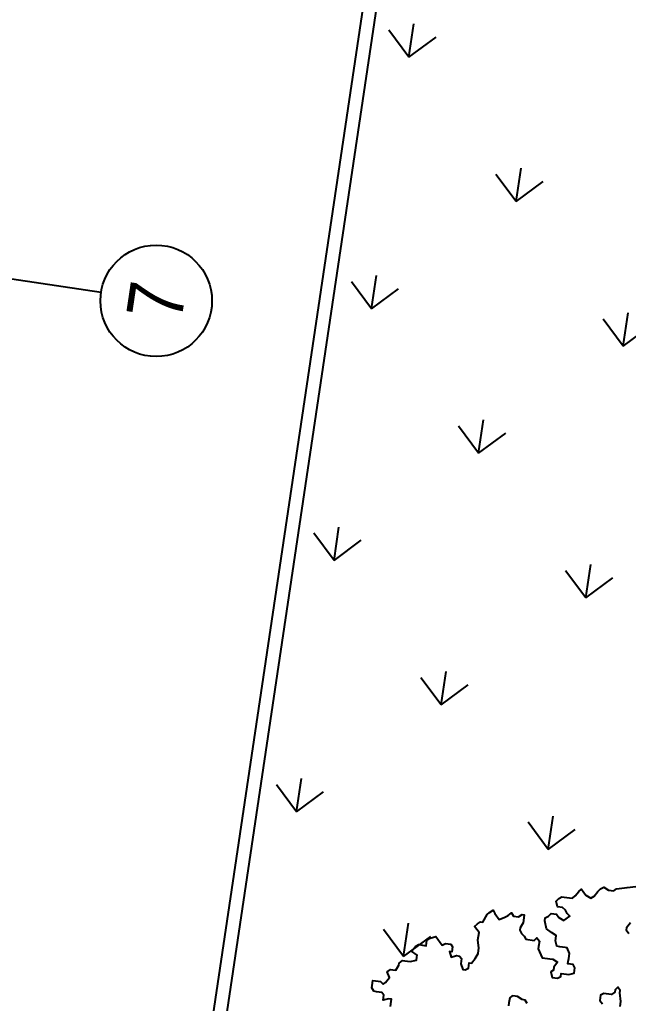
# Model space of a CAD drawing. Header units: millimetres. Extents: x 338 to 506, y 179 to 335.
# Drawn here: x 461.17 to 468.05, y 252.2 to 263.32 of the extents above; entities that cross this region are included whole.
import ezdxf
from ezdxf.enums import TextEntityAlignment as Align

# ---------------------------------------------------------------- set-up
doc = ezdxf.new("R2010")
doc.units = ezdxf.units.MM
doc.linetypes.add('CENTER', pattern=[2, 1.25, -0.25, 0.25, -0.25])
doc.linetypes.add('DASHED2', pattern=[0.375, 0.25, -0.125])
for name, color, linetype in [('ANDEN', 251, 'Continuous'), ('ARBOL-TOP', 3, 'Continuous'), ('EJES_DE_COLUMNA', 255, 'DASHED2'), ('MUROS', 32, 'Continuous')]:
    doc.layers.add(name, color=color, linetype=linetype)
doc.styles.add('TECHNIC', font='txt')

# ---------------------------------------------------------------- blocks, each defined once
blk = doc.blocks.new('*X965')
at = {"color": 0}
for p, q in [((82.329, 32.933), (82.598, 33.203)), ((85.202, 32.933), (85.472, 33.203)), ((88.076, 32.933), (88.345, 33.203)), ((90.95, 32.933), (91.219, 33.203)), ((82.329, 32.933), (82.598, 32.664)), ((82.329, 32.933), (82.71, 32.933)), ((85.202, 32.933), (85.472, 32.664)), ((85.202, 32.933), (85.583, 32.933)), ((88.076, 32.933), (88.345, 32.664)), ((88.076, 32.933), (88.457, 32.933)), ((90.95, 32.933), (91.219, 32.664)), ((90.95, 32.933), (91.331, 32.933)), ((80.892, 31.496), (81.161, 31.766)), ((83.765, 31.496), (84.035, 31.766)), ((86.639, 31.496), (86.909, 31.766)), ((89.513, 31.496), (89.782, 31.766)), ((80.892, 31.496), (81.161, 31.227)), ((80.892, 31.496), (81.273, 31.496)), ((83.765, 31.496), (84.035, 31.227)), ((83.765, 31.496), (84.146, 31.496)), ((86.639, 31.496), (86.909, 31.227)), ((86.639, 31.496), (87.02, 31.496)), ((89.513, 31.496), (89.782, 31.227)), ((89.513, 31.496), (89.894, 31.496)), ((82.329, 30.059), (82.598, 30.329)), ((85.202, 30.059), (85.472, 30.329)), ((88.076, 30.059), (88.345, 30.329)), ((82.329, 30.059), (82.598, 29.79)), ((82.329, 30.059), (82.71, 30.059)), ((85.202, 30.059), (85.472, 29.79)), ((85.202, 30.059), (85.583, 30.059)), ((88.076, 30.059), (88.345, 29.79)), ((88.076, 30.059), (88.457, 30.059))]:
    blk.add_line(p, q, dxfattribs=at)
blk = doc.blocks.new('ARBOLITO')
at = {"linetype": 'ByBlock'}
for points in [[(461.8868, 69.3771), (461.8868, 69.3917), (461.8868, 69.3979), (461.8785, 69.3979), (461.864, 69.3917), (461.864, 69.4062), (461.8577, 69.4124), (461.8432, 69.4124), (461.8349, 69.4124), (461.8286, 69.4207), (461.8286, 69.427), (461.8286, 69.4415), (461.8432, 69.4415), (461.8494, 69.4415), (461.8577, 69.4353), (461.864, 69.4415), (461.8723, 69.4561), (461.864, 69.4706), (461.8723, 69.4789), (461.8785, 69.4789), (461.8868, 69.4789), (461.8931, 69.4935), (461.8931, 69.4997), (461.9014, 69.508), (461.9076, 69.508), (461.9221, 69.508), (461.9388, 69.5143), (461.9388, 69.5226), (461.9388, 69.5288), (461.9221, 69.5371), (461.9305, 69.5517), (461.9388, 69.5579), (461.945, 69.5579), (461.9595, 69.5579), (461.9595, 69.5724), (461.9679, 69.5807), (461.9824, 69.587), (461.9886, 69.5807), (461.997, 69.5724), (462.0032, 69.5662), (462.0115, 69.5724), (462.026, 69.5724), (462.0323, 69.5662), (462.0323, 69.5517), (462.026, 69.5517), (462.0323, 69.5371), (462.0468, 69.5433), (462.0551, 69.5433), (462.0614, 69.5371), (462.0614, 69.5226), (462.0697, 69.508), (462.0759, 69.508), (462.0842, 69.5143), (462.0842, 69.5288), (462.0905, 69.5288), (462.0988, 69.5433), (462.105, 69.5579), (462.105, 69.5662), (462.105, 69.5724), (462.0988, 69.5953), (462.0988, 69.6161), (462.0842, 69.6306), (462.0905, 69.6389), (462.0988, 69.6452), (462.105, 69.6452), (462.1133, 69.668), (462.1195, 69.6742), (462.1279, 69.6826), (462.1341, 69.6742), (462.1486, 69.6597), (462.1632, 69.668), (462.1715, 69.6742), (462.1798, 69.6826), (462.186, 69.6742), (462.2006, 69.6742), (462.2089, 69.6826), (462.2151, 69.6826), (462.2151, 69.6742), (462.2151, 69.6597), (462.2089, 69.6452), (462.2089, 69.6389), (462.2151, 69.6306), (462.2234, 69.6244), (462.2297, 69.6161), (462.2525, 69.6161), (462.2588, 69.6244), (462.2671, 69.6161), (462.2671, 69.6015), (462.2671, 69.5953), (462.2816, 69.5724), (462.2962, 69.5724), (462.3024, 69.5724), (462.3107, 69.5724), (462.3253, 69.5662), (462.3169, 69.5517), (462.3169, 69.5433), (462.3107, 69.5371), (462.3169, 69.5226), (462.3315, 69.5226), (462.3398, 69.5288), (462.3398, 69.5371), (462.3543, 69.5371), (462.3606, 69.5371), (462.3751, 69.5433), (462.3751, 69.5579), (462.3689, 69.5662), (462.3543, 69.5662), (462.3543, 69.5724), (462.3543, 69.5807), (462.3543, 69.5953), (462.346, 69.6098), (462.3398, 69.6098), (462.3253, 69.6098), (462.3169, 69.6098), (462.3107, 69.6244), (462.3107, 69.6306), (462.3107, 69.6389), (462.2962, 69.6452), (462.2816, 69.6535), (462.2733, 69.6742), (462.2733, 69.6826), (462.2816, 69.6888), (462.2879, 69.6971), (462.3024, 69.6971), (462.3107, 69.6888), (462.3253, 69.6826), (462.3398, 69.6971), (462.3315, 69.7033), (462.3253, 69.7117), (462.3169, 69.7179), (462.3024, 69.7179), (462.2962, 69.7324), (462.3024, 69.7407), (462.3107, 69.747), (462.3169, 69.747), (462.3315, 69.747), (462.3398, 69.747), (462.346, 69.7553), (462.3543, 69.7678), (462.3606, 69.7761), (462.3689, 69.7678), (462.3751, 69.7615), (462.3897, 69.7553), (462.398, 69.7615), (462.4063, 69.7761), (462.4125, 69.7844), (462.4208, 69.7906), (462.4354, 69.7844), (462.4499, 69.7844), (462.4562, 69.7906), (462.4853, 69.7989), (462.5081, 69.8052)], [(462.5081, 69.7033), (462.4998, 69.6888), (462.4998, 69.6826), (462.5081, 69.6742)], [(461.8868, 69.3771), (461.8868, 69.3917), (461.8868, 69.3979), (461.8785, 69.3979), (461.864, 69.3917), (461.864, 69.4062), (461.8577, 69.4124), (461.8432, 69.4124), (461.8349, 69.4124), (461.8286, 69.4207), (461.8286, 69.427), (461.8286, 69.4415), (461.8432, 69.4415), (461.8494, 69.4415), (461.8577, 69.4353), (461.864, 69.4415), (461.8723, 69.4561), (461.864, 69.4706), (461.8723, 69.4789), (461.8785, 69.4789), (461.8868, 69.4789), (461.8931, 69.4935), (461.8931, 69.4997), (461.9014, 69.508), (461.9076, 69.508), (461.9221, 69.508), (461.9388, 69.5143), (461.9388, 69.5226), (461.9388, 69.5288), (461.9221, 69.5371), (461.9305, 69.5517), (461.9388, 69.5579), (461.945, 69.5579), (461.9595, 69.5579), (461.9595, 69.5724), (461.9679, 69.5807), (461.9824, 69.587), (461.9886, 69.5807), (461.997, 69.5724), (462.0032, 69.5662), (462.0115, 69.5724), (462.026, 69.5724), (462.0323, 69.5662), (462.0323, 69.5517), (462.026, 69.5517), (462.0323, 69.5371), (462.0468, 69.5433), (462.0551, 69.5433), (462.0614, 69.5371), (462.0614, 69.5226), (462.0697, 69.508), (462.0759, 69.508), (462.0842, 69.5143), (462.0842, 69.5288), (462.0905, 69.5288), (462.0988, 69.5433), (462.105, 69.5579), (462.105, 69.5662), (462.105, 69.5724), (462.0988, 69.5953), (462.0988, 69.6161), (462.0842, 69.6306), (462.0905, 69.6389), (462.0988, 69.6452), (462.105, 69.6452), (462.1133, 69.668), (462.1195, 69.6742), (462.1279, 69.6826), (462.1341, 69.6742), (462.1486, 69.6597), (462.1632, 69.668), (462.1715, 69.6742), (462.1798, 69.6826), (462.186, 69.6742), (462.2006, 69.6742), (462.2089, 69.6826), (462.2151, 69.6826), (462.2151, 69.6742), (462.2151, 69.6597), (462.2089, 69.6452), (462.2089, 69.6389), (462.2151, 69.6306), (462.2234, 69.6244), (462.2297, 69.6161), (462.2525, 69.6161), (462.2588, 69.6244), (462.2671, 69.6161), (462.2671, 69.6015), (462.2671, 69.5953), (462.2816, 69.5724), (462.2962, 69.5724), (462.3024, 69.5724), (462.3107, 69.5724), (462.3253, 69.5662), (462.3169, 69.5517), (462.3169, 69.5433), (462.3107, 69.5371), (462.3169, 69.5226), (462.3315, 69.5226), (462.3398, 69.5288), (462.3398, 69.5371), (462.3543, 69.5371), (462.3606, 69.5371), (462.3751, 69.5433), (462.3751, 69.5579), (462.3689, 69.5662), (462.3543, 69.5662), (462.3543, 69.5724), (462.3543, 69.5807), (462.3543, 69.5953), (462.346, 69.6098), (462.3398, 69.6098), (462.3253, 69.6098), (462.3169, 69.6098), (462.3107, 69.6244), (462.3107, 69.6306), (462.3107, 69.6389), (462.2962, 69.6452), (462.2816, 69.6535), (462.2733, 69.6742), (462.2733, 69.6826), (462.2816, 69.6888), (462.2879, 69.6971), (462.3024, 69.6971), (462.3107, 69.6888), (462.3253, 69.6826), (462.3398, 69.6971), (462.3315, 69.7033), (462.3253, 69.7117), (462.3169, 69.7179), (462.3024, 69.7179), (462.2962, 69.7324), (462.3024, 69.7407), (462.3107, 69.747), (462.3169, 69.747), (462.3315, 69.747), (462.3398, 69.747), (462.346, 69.7553), (462.3543, 69.7678), (462.3606, 69.7761), (462.3689, 69.7678), (462.3751, 69.7615), (462.3897, 69.7553), (462.398, 69.7615), (462.4063, 69.7761), (462.4125, 69.7844), (462.4208, 69.7906), (462.4354, 69.7844), (462.4499, 69.7844), (462.4562, 69.7906), (462.4853, 69.7989), (462.5081, 69.8052)], [(462.5081, 69.7033), (462.4998, 69.6888), (462.4998, 69.6826), (462.5081, 69.6742)], [(462.5143, 69.4706), (462.5143, 69.4852), (462.5081, 69.508), (462.5081, 69.5143), (462.4998, 69.5226), (462.4936, 69.5143), (462.4936, 69.508), (462.4853, 69.4997), (462.4707, 69.4997), (462.4645, 69.4997), (462.4562, 69.4935), (462.4562, 69.4789), (462.4645, 69.4706)], [(462.5143, 69.4706), (462.5143, 69.4852), (462.5081, 69.508), (462.5081, 69.5143), (462.4998, 69.5226), (462.4936, 69.5143), (462.4936, 69.508), (462.4853, 69.4997), (462.4707, 69.4997), (462.4645, 69.4997), (462.4562, 69.4935), (462.4562, 69.4789), (462.4645, 69.4706)], [(462.2588, 69.4415), (462.2525, 69.4498), (462.2442, 69.4498), (462.2297, 69.4561), (462.2234, 69.4561), (462.2151, 69.4561), (462.2089, 69.4498), (462.2089, 69.4353), (462.2089, 69.427)], [(462.2588, 69.4415), (462.2525, 69.4498), (462.2442, 69.4498), (462.2297, 69.4561), (462.2234, 69.4561), (462.2151, 69.4561), (462.2089, 69.4498), (462.2089, 69.4353), (462.2089, 69.427)]]:
    blk.add_lwpolyline(points, dxfattribs=at)
blk = doc.blocks.new('EJES_ESTRUCTURALES')
at = {"layer": 'EJES_DE_COLUMNA', "color": 9, "linetype": 'CENTER'}
blk.add_line((719.02721, 131.2663), (719.02721, 199.7363), dxfattribs=at)
at = {"layer": 'EJES_DE_COLUMNA', "color": 9, "linetype": 'Continuous'}
blk.add_circle((719.02721, 130.6363), 0.63, dxfattribs=at)
at = {"layer": 'EJES_DE_COLUMNA', "color": 1, "style": 'TECHNIC'}
blk.add_text('7', height=0.63, dxfattribs=at).set_placement((719.02721, 130.6363), align=Align.MIDDLE)
blk = doc.blocks.new('A$C7152A42C')
at = {"layer": 'ANDEN'}
for points in [[(122.05847, 33.52703), (122.05847, 2.91598), (35.6068, 17.59263), (35.6068, 33.52703)], [(121.90847, 33.37703), (121.90847, 3.09359), (35.7568, 17.71931), (35.7568, 33.37703)]]:
    blk.add_lwpolyline(points, close=True, dxfattribs=at)
at = {"layer": 'ANDEN', "color": 251, "linetype": 'Continuous'}
blk.add_blockref('*X965', (0, 0), dxfattribs=at)
at = {"layer": 'ARBOL-TOP', "color": 3, "linetype": 'ByBlock', "xscale": 4.090679926752369, "yscale": 4.090679926752369, "zscale": 4.090679926752369, "rotation": 270}
blk.add_blockref('ARBOLITO', (-203.49008, 1920.99168), dxfattribs=at)
at = {"layer": 'EJES_DE_COLUMNA'}
blk.add_blockref('EJES_ESTRUCTURALES', (-631.22088, -95.28525), dxfattribs=at)

msp = doc.modelspace()

# ---------------------------------------------------------------- block references
at = {"layer": 'MUROS', "color": 32, "rotation": 81.53046525965426}
msp.add_blockref('A$C7152A42C', (484.748, 168.084), dxfattribs=at)

doc.saveas('drawing.dxf')
